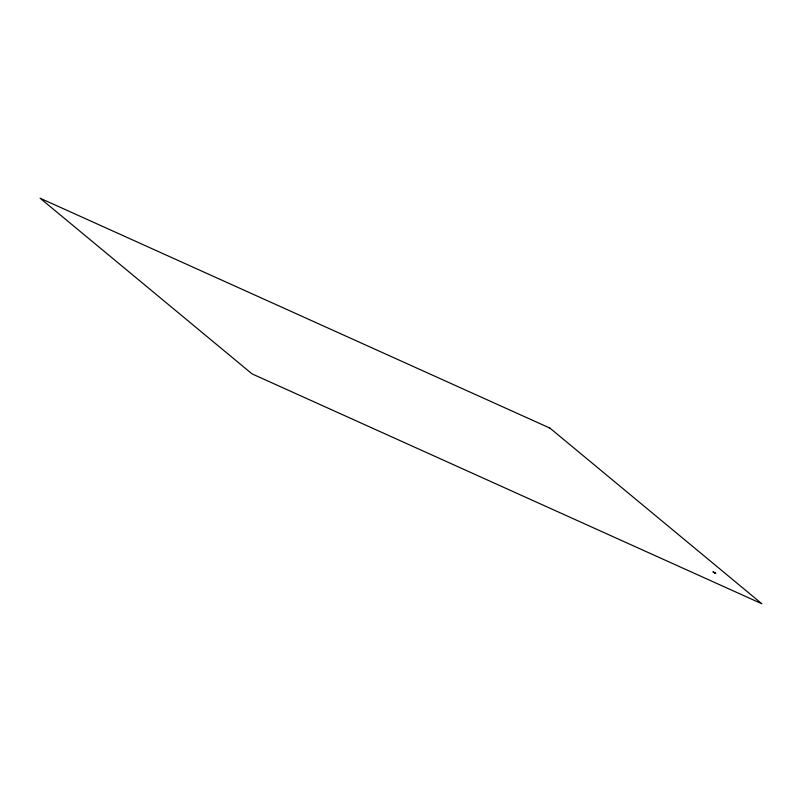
<?xml version="1.0" encoding="UTF-8"?>
<svg xmlns="http://www.w3.org/2000/svg" width="802" height="802" viewBox="0 0 802 802"><rect width="100%" height="100%" fill="white"/><g stroke="black" fill="none" stroke-linecap="round" stroke-linejoin="round"><path stroke-width="1.2" d="M714.742 572.929L715.765 573.41L714.752 572.849M714.762 572.718L713.098 571.936L714.762 572.718M549.941 428.118L40.1 198.214L252.059 373.882L761.9 603.786L549.941 428.118"/></g></svg>
